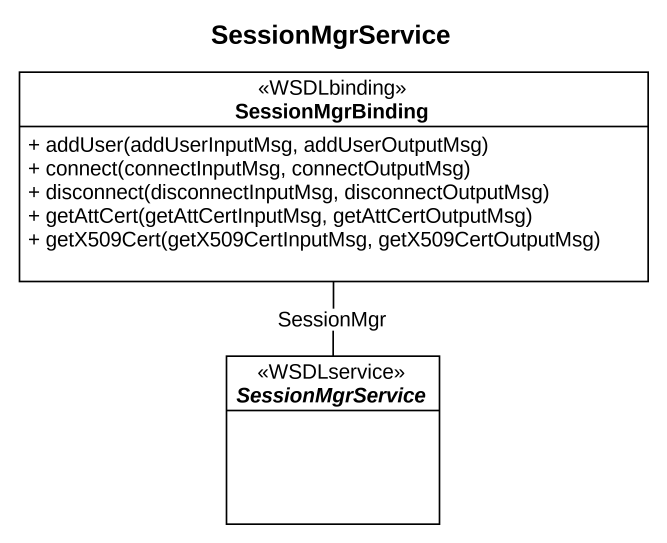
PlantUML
@startuml
title SessionMgrService
hide circle
hide empty members
skinparam classAttributeIconSize 0
class SessionMgrBinding <<WSDLbinding>> {
  + addUser(addUserInputMsg, addUserOutputMsg)
  + connect(connectInputMsg, connectOutputMsg)
  + disconnect(disconnectInputMsg, disconnectOutputMsg)
  + getAttCert(getAttCertInputMsg, getAttCertOutputMsg)
  + getX509Cert(getX509CertInputMsg, getX509CertOutputMsg)
}
interface SessionMgrService <<WSDLservice>>
SessionMgrService -up- SessionMgrBinding : SessionMgr
@enduml
